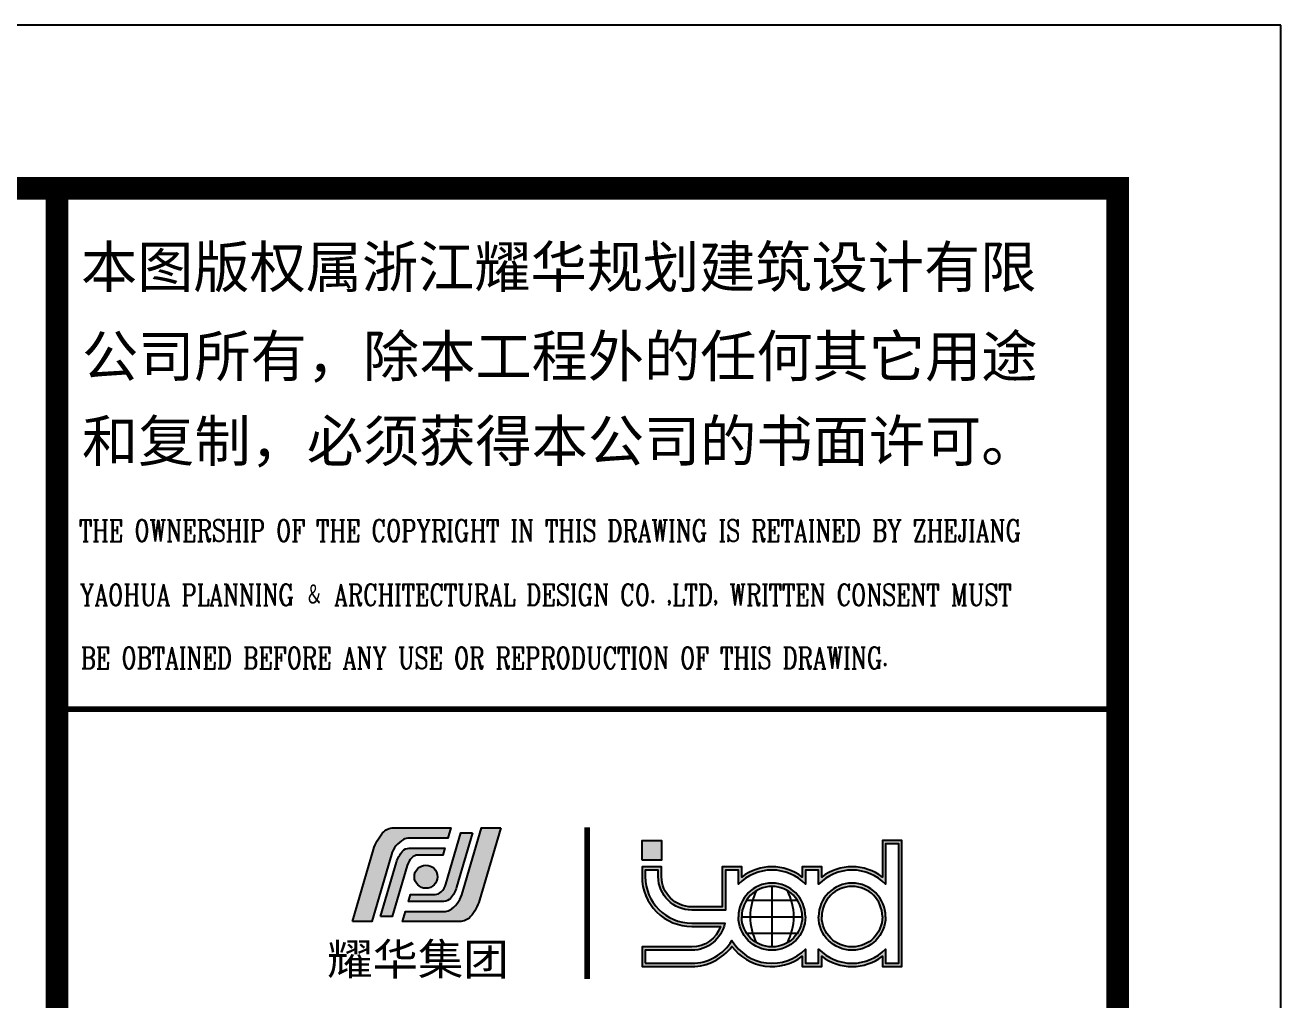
# Model space of a CAD drawing. Extents: x -138012 to 2129925, y -311560 to 0.
# Drawn here: x 1928214 to 1935909, y -142561 to -136589 of the extents above; entities that cross this region are included whole.
import ezdxf

# ---------------------------------------------------------------- set-up
doc = ezdxf.new("R2010")
doc.units = 0
doc.header["$LTSCALE"] = 1000
doc.header["$MEASUREMENT"] = 0
for name, color, linetype in [('3', 3, 'CONTINUOUS'), ('TEXT', 7, 'CONTINUOUS'), ('图框', 4, 'CONTINUOUS'), ('家具', 35, 'CONTINUOUS')]:
    doc.layers.add(name, color=color, linetype=linetype)
doc.styles.add('-黑体', font='simhei.ttf', dxfattribs={"width": 0.8})
doc.styles.add('iIcon2', font='')
doc.styles.add('MIMI-TKWZ', font='romanc.shx', dxfattribs={"width": 0.75, "oblique": 15, "bigfont": 'bigfont.shx'})
doc.styles.get('iIcon2').set_extended_font_data('SimSun')

# ---------------------------------------------------------------- blocks, each defined once
blk = doc.blocks.new('yhlogo01')
at = {"layer": '家具'}
h = blk.add_hatch(color=5, dxfattribs=at)
h.dxf.hatch_style = 1
h.paths.add_polyline_path([(243496.4297811407, -10479.33175228268, 0.2174727721033012), (243118.6349315595, -10651.80915515404, 0.1075559214367939), (242812.8083269913, -11211.68171805657), (242090.9063861661, -13669.64493794192), (242748.8166466388, -13669.64493794192), (243418.1854214451, -11389.6694430011, -0.19717890885757), (243830.3649421591, -10874.52929703217, -0.1273347370917847), (244024.4521864142, -10824.2865580254), (245336.0998570008, -10824.2865580254), (245437.4898118477, -10479.33175228268)])
h = blk.add_hatch(color=5, dxfattribs=at)
h.dxf.hatch_style = 1
h.paths.add_polyline_path([(245735.4472798892, -13669.64493794192, 0.2174727721032802), (246113.2421294704, -13497.1675350706, 0.1075559214368167), (246419.0687340387, -12937.29497216795), (247140.9706748639, -10479.33175228268), (246483.0604143911, -10479.33175228268), (245813.6916395846, -12759.30724722437, -0.1971789088572864), (245401.5121188709, -13274.4473931924, -0.1273347370917942), (245207.4248746158, -13324.69013219917), (243895.7772040291, -13324.69013219917), (243794.3872491822, -13669.64493794192)])
h = blk.add_hatch(color=5, dxfattribs=at)
h.dxf.hatch_style = 1
h.paths.add_polyline_path([(245430.8611899983, -12877.86638939462, 0.1093664727785229), (245639.453722176, -12499.22633192304), (246182.0387513717, -10651.80915515404), (245784.2922744539, -10651.80915515404), (245272.9346151327, -12391.57994706894, -0.1253067589665132), (245117.453680721, -12653.93890134204, -0.1991992421947447), (244905.0876318119, -12742.04113997891), (244067.0308118332, -12742.04113997888), (243997.167158876, -12979.73532645646), (245205.5967189892, -12979.73532645646, 0.2155993663494431)])
h = blk.add_hatch(color=5, dxfattribs=at)
h.dxf.hatch_style = 1
h.paths.add_polyline_path([(243801.0158710317, -11271.11030082994, 0.10936647277854), (243592.4233388539, -11649.7503583016), (243049.8383096582, -13497.16753507056), (243447.584786576, -13497.16753507056), (243958.942445897, -11757.39674315657, -0.1253067589668707), (244114.4233803088, -11495.03778888262, -0.1991992421947921), (244326.7894292181, -11406.93555024569), (245164.8462491967, -11406.93555024569), (245234.7099021539, -11169.24136376812), (244026.2803420408, -11169.24136376812, 0.2155993663494261)])
h = blk.add_hatch(color=1, dxfattribs=at)
h.dxf.hatch_style = 1
h.paths.add_polyline_path([(244990.8879417925, -12140.39006664162, 1), (244202.3736493761, -12140.39006664162, 1)])
at = {"layer": '家具', "color": 5}
for points in [[(242090.9063861661, -13669.64493794192), (242812.8083269913, -11211.68171805657, -0.1075559214367966), (243118.6349315595, -10651.80915515403, -0.2174727721032954), (243496.4297811407, -10479.33175228268), (245437.4898118477, -10479.33175228268), (245336.0998570008, -10824.2865580254), (244024.4521864141, -10824.2865580254, 0.127334737091765), (243830.3649421591, -10874.52929703217, 0.1971247319399929), (243418.2364854845, -11389.49551083859), (242748.8166466388, -13669.64493794192)], [(247140.9706748639, -10479.33175228268), (246419.0687340387, -12937.29497216802, -0.1075559214367966), (246113.2421294704, -13497.16753507056, -0.2174727721032954), (245735.4472798892, -13669.64493794192), (243794.3872491822, -13669.64493794192), (243895.7772040291, -13324.69013219917), (245207.4248746158, -13324.69013219917, 0.127334737091765), (245401.5121188708, -13274.44739319241, 0.1971247319399929), (245813.6405755455, -12759.481179386), (246483.0604143911, -10479.33175228268)], [(246182.0387513717, -10651.80915515404), (245639.453722176, -12499.22633192298, -0.109366472778548), (245430.8611899982, -12877.86638939465, -0.2155993663494469), (245205.5967189892, -12979.73532645646), (243997.167158876, -12979.73532645646), (244067.0308118332, -12742.04113997888), (244905.0876318119, -12742.04113997891, 0.1991992421947874), (245117.4536807211, -12653.93890134198, 0.1253067589663713), (245272.9346151326, -12391.5799470692), (245784.2922744539, -10651.80915515404)], [(243049.8383096582, -13497.16753507056), (243592.4233388539, -11649.75035830162, -0.109366472778548), (243801.0158710317, -11271.11030082994, -0.2155993663494469), (244026.2803420408, -11169.24136376812), (245234.7099021539, -11169.24136376812), (245164.8462491967, -11406.93555024569), (244326.7894292181, -11406.93555024569, 0.1991992421947874), (244114.4233803088, -11495.03778888261, 0.1253067589663713), (243958.9424458974, -11757.39674315539), (243447.584786576, -13497.16753507056)]]:
    blk.add_lwpolyline(points, format="xyb", close=True, dxfattribs=at)
at = {"layer": '家具', "color": 1}
blk.add_circle((244596.6307955843, -12140.39006664162), 394.2571462081978, dxfattribs=at)
blk = doc.blocks.new('564563')
at = {"layer": '图框'}
h = blk.add_hatch(color=256, dxfattribs=at)
h.dxf.hatch_style = 1
edge = h.paths.add_edge_path()
edge.add_line((193457.3360710228, -140688.9740277975), (193152.0242113086, -140688.9740277975))
edge.add_line((193152.0242113086, -140688.9740277975), (193152.0242113086, -140808.9992806068))
edge.add_line((193152.0242113086, -140808.9992806068), (193457.3193686801, -140808.9992806068))
edge.add_arc((193457.3193686802, -140503.5168637772), 305.48241682956, 269.9999999999836, 323.4742401176862)
edge.add_arc((193948.2842023392, -140503.5168637774), 305.4824168295217, 216.5257598822853, 307.3857830121636)
edge.add_line((194133.7666191688, -140746.2425938495), (194133.7666191687, -140808.9992806068))
edge.add_line((194133.7666191687, -140808.9992806068), (194253.7666191687, -140808.9992806068))
edge.add_line((194253.7666191687, -140808.9992806068), (194253.7666191687, -140746.2425938496))
edge.add_arc((194439.2490359982, -140503.5168637774), 305.4824168295148, 232.614216987856, 307.385783012144)
edge.add_line((194624.7314528277, -140746.2425938496), (194624.7314528277, -140808.9992806069))
edge.add_line((194624.7314528277, -140808.9992806069), (194744.7314528277, -140808.9992806069))
edge.add_line((194744.7314528277, -140808.9992806069), (194744.7314528277, -140037.5520301183))
edge.add_line((194744.7314528277, -140037.5520301183), (194624.7314528277, -140037.5520301183))
edge.add_line((194624.7314528277, -140037.5520301183), (194624.7314528277, -140260.7911337051))
edge.add_arc((194439.2490359982, -140503.5168637772), 305.4824168294047, 52.61421698784707, 127.3857830121376)
edge.add_line((194253.7666191688, -140260.7911337051), (194253.7666191687, -140198.0344469478))
edge.add_line((194253.7666191687, -140198.0344469478), (194133.7666191687, -140198.0344469478))
edge.add_line((194133.7666191687, -140198.0344469478), (194133.766619169, -140260.7911337054))
edge.add_arc((193948.2842023392, -140503.5168637774), 305.4824168295596, 52.61421698777309, 127.385783012133)
edge.add_line((193762.8017855097, -140260.7911337051), (193762.8017855097, -140198.0344469478))
edge.add_line((193762.8017855097, -140198.0344469478), (193642.8017855097, -140198.0344469478))
edge.add_line((193642.8017855097, -140198.0344469478), (193642.8017855097, -140443.5168637771))
edge.add_line((193642.8017855097, -140443.5168637771), (193457.3193686801, -140443.5168637771))
edge.add_arc((193457.3193686801, -140258.0344469475), 185.48241682956, 180, 270, ccw=False)
edge.add_line((193271.8369518506, -140258.0344469475), (193271.755092144, -140198.0344469478))
edge.add_line((193271.755092144, -140198.0344469478), (193151.9188115572, -140198.0344469478))
edge.add_line((193151.9188115572, -140198.0344469478), (193152.0006712639, -140258.0344469475))
edge.add_arc((193457.2929837923, -140258.2244932371), 305.2923716809133, 179.9643330393406, 270.0049517867292)
edge.add_line((193457.3193686801, -140563.5168637779), (193632.8292742494, -140563.5168637779))
edge.add_arc((193457.3763920217, -140503.5592983015), 185.4147338801387, 269.98754024001033, 341.1331478830834, ccw=False)
edge = h.paths.add_edge_path(flags=16)
edge.add_line((193171.8604918952, -140788.9740280605), (193457.3193686801, -140788.9740280605))
edge.add_arc((193457.3892286463, -140503.588008757), 285.3860278540133, 269.985974501671, 329.3089405150117)
edge.add_arc((193948.2842023392, -140503.5168637774), 285.4824168295117, 210.6961818429199, 316.0357077380788)
edge.add_line((194153.7666191688, -140701.7015924844), (194153.7666191687, -140788.9992806068))
edge.add_line((194153.7666191687, -140788.9992806068), (194233.7666191687, -140788.9992806068))
edge.add_line((194233.7666191687, -140788.9992806068), (194233.7666191687, -140701.7015924845))
edge.add_arc((194439.2490359982, -140503.5168637774), 285.4824168295183, 223.9642922619543, 316.0357077380457)
edge.add_line((194644.7314528277, -140701.7015924845), (194644.7314528277, -140788.9992806069))
edge.add_line((194644.7314528277, -140788.9992806069), (194724.7314528277, -140788.9992806069))
edge.add_line((194724.7314528277, -140788.9992806069), (194724.7314528277, -140057.5520301183))
edge.add_line((194724.7314528277, -140057.5520301183), (194644.7314528277, -140057.5520301183))
edge.add_line((194644.7314528277, -140057.5520301183), (194644.7314528277, -140305.3321350702))
edge.add_arc((194439.2490359982, -140503.5168637773), 285.482416829457, 43.9642922619499, 136.0357077380336)
edge.add_line((194233.7666191688, -140305.3321350701), (194233.7666191687, -140218.0344469478))
edge.add_line((194233.7666191687, -140218.0344469478), (194153.7666191688, -140218.0344469478))
edge.add_line((194153.7666191688, -140218.0344469478), (194153.7666191693, -140305.3321350707))
edge.add_arc((193948.2842023392, -140503.5168637774), 285.4824168295736, 43.96429226179747, 136.0357077380373)
edge.add_line((193742.8017855097, -140305.3321350701), (193742.8017855097, -140218.0344469478))
edge.add_line((193742.8017855097, -140218.0344469478), (193662.8017855097, -140218.0344469478))
edge.add_line((193662.8017855097, -140218.0344469478), (193662.8017855097, -140463.5168637771))
edge.add_line((193662.8017855097, -140463.5168637771), (193457.3193686801, -140463.5168637771))
edge.add_arc((193457.3193686801, -140258.0344469475), 205.48241682956, 180, 270, ccw=False)
edge.add_line((193251.8369518506, -140258.0344469475), (193251.755092144, -140218.0344469479))
edge.add_line((193251.755092144, -140218.0344469479), (193171.7550921441, -140218.0344469479))
edge.add_line((193171.7550921441, -140218.0344469479), (193171.8369518506, -140258.0344469475))
edge.add_arc((193457.3193686802, -140258.0344469475), 285.4824168295891, 179.9999999999941, 269.9999999999941)
edge.add_line((193457.3193686801, -140543.5168637771), (193658.8709095477, -140543.5168637771))
edge.add_arc((193457.3700127918, -140503.5471962454), 205.4268378669818, 269.9858748062621, 348.78046076670483, ccw=False)
edge.add_line((193457.3193686801, -140708.9740278697), (193171.8604918952, -140708.9740278697))
edge.add_line((193171.8604918952, -140708.9740278697), (193171.8604918952, -140788.9740280605))
h = blk.add_hatch(color=256, dxfattribs=at)
h.dxf.hatch_style = 1
edge = h.paths.add_edge_path(flags=16)
edge.add_arc((193948.2842023392, -140503.5168637773), 185.4824168295017, 0, 180)
edge.add_arc((193948.2842023392, -140503.5168637774), 185.4824168295017, 180, 360)
edge = h.paths.add_edge_path()
edge.add_arc((193948.2842023392, -140503.5168637773), 205.4824168295017, 0, 180)
edge.add_arc((193948.2842023392, -140503.5168637774), 205.4824168295017, 180, 360)
h = blk.add_hatch(color=256, dxfattribs=at)
h.dxf.hatch_style = 1
edge = h.paths.add_edge_path(flags=16)
edge.add_arc((194439.2490359982, -140503.5168637774), 185.4824168295017, 0, 180)
edge.add_arc((194439.2490359982, -140503.5168637774), 185.4824168295017, 180, 360)
edge = h.paths.add_edge_path()
edge.add_arc((194439.2490359982, -140503.5168637774), 205.4824168295017, 0, 180)
edge.add_arc((194439.2490359982, -140503.5168637774), 205.4824168295017, 180, 360)
at = {"layer": '家具'}
h = blk.add_hatch(color=1, dxfattribs=at)
h.dxf.hatch_style = 1
h.paths.add_polyline_path([(193152.0006712639, -140157.5520301183), (193152.0006712639, -140037.5520301183), (193272.0006712639, -140037.5520301183), (193272.0006712639, -140157.5520301183)])
at = {"layer": '3', "const_width": 35}
blk.add_lwpolyline([(192816.3994848635, -139956.3046060902), (192816.3994848635, -140885.4261373255)], dxfattribs=at)
at = {"layer": '图框'}
for p, q in [((193948.2842023392, -140318.0344469478), (193948.2842023392, -140688.9992806069)), ((193792.31551854, -140403.1301284639), (194104.2528861383, -140403.1301284639)), ((193762.8017855097, -140503.5168637773), (194133.7666191687, -140503.5168637773)), ((193792.31551854, -140603.9035990907), (194110.6862854011, -140603.9035990907))]:
    blk.add_line(p, q, dxfattribs=at)
at = {"layer": '图框', "const_width": 140}
blk.add_lwpolyline([(196066.7836258814, -136041.4486648225), (189566.7836258814, -136041.4486648225), (189566.7836258813, -193441.4486648225), (196066.7836258813, -193441.4486648225)], close=True, dxfattribs=at)
at = {"layer": '图框', "const_width": 35}
blk.add_lwpolyline([(189566.7836258814, -139232.28371285), (196067.5519079173, -139232.28371285)], dxfattribs=at)
at = {"layer": '图框'}
for points in [[(193457.3360710228, -140688.9740277975), (193152.0242113086, -140688.9740277975), (193152.0242113086, -140808.9992806068), (193457.3193686801, -140808.9992806068, 0.2376538055161539), (193702.8017855097, -140685.3351522401, 0.4186168234180674), (194133.7666191688, -140746.2425938495), (194133.7666191687, -140808.9992806068), (194253.7666191687, -140808.9992806068), (194253.7666191687, -140746.2425938496, 0.3383430506784432), (194624.7314528277, -140746.2425938496), (194624.7314528277, -140808.9992806069), (194744.7314528277, -140808.9992806069), (194744.7314528277, -140037.5520301183), (194624.7314528277, -140037.5520301183), (194624.7314528277, -140260.7911337051, 0.3383430506784684), (194253.7666191688, -140260.7911337051), (194253.7666191687, -140198.0344469478), (194133.7666191687, -140198.0344469478), (194133.766619169, -140260.7911337054, 0.3383430506787751), (193762.8017855097, -140260.7911337051), (193762.8017855097, -140198.0344469478), (193642.8017855097, -140198.0344469478), (193642.8017855097, -140443.5168637771), (193457.3193686801, -140443.5168637771, -0.414213562373095), (193271.8369518506, -140258.0344469475), (193271.755092144, -140198.0344469478), (193151.9188115572, -140198.0344469478), (193152.0006712639, -140258.0344469475, 0.4144212186671263), (193457.3193686801, -140563.5168637779), (193632.8292742494, -140563.5168637779, -0.320803099283007)], [(193171.8604918952, -140788.9740280605), (193457.3193686801, -140788.9740280605, 0.2647854732937349), (193702.8017855097, -140649.2515313975, 0.4949885152069157), (194153.7666191688, -140701.7015924844), (194153.7666191687, -140788.9992806068), (194233.7666191687, -140788.9992806068), (194233.7666191687, -140701.7015924845, 0.4248426189905971), (194644.7314528277, -140701.7015924845), (194644.7314528277, -140788.9992806069), (194724.7314528277, -140788.9992806069), (194724.7314528277, -140057.5520301183), (194644.7314528277, -140057.5520301183), (194644.7314528277, -140305.3321350702, 0.4248426189905653), (194233.7666191688, -140305.3321350701), (194233.7666191687, -140218.0344469478), (194153.7666191688, -140218.0344469478), (194153.7666191693, -140305.3321350707, 0.4248426189913387), (193742.8017855097, -140305.3321350701), (193742.8017855097, -140218.0344469478), (193662.8017855097, -140218.0344469478), (193662.8017855097, -140463.5168637771), (193457.3193686801, -140463.5168637771, -0.414213562373095), (193251.8369518506, -140258.0344469475), (193251.755092144, -140218.0344469479), (193171.7550921441, -140218.0344469479), (193171.8369518506, -140258.0344469475, 0.414213562373095), (193457.3193686801, -140543.5168637771), (193658.8709095477, -140543.5168637771, -0.3580251858950874), (193457.3193686801, -140708.9740278697), (193171.8604918952, -140708.9740278697)]]:
    blk.add_lwpolyline(points, format="xyb", close=True, dxfattribs=at)
for points in [[(194153.7666191687, -140503.5168637773, 1), (193742.8017855097, -140503.5168637773, 1)], [(194133.7666191687, -140503.5168637773, 1), (193762.8017855097, -140503.5168637773, 1)], [(194644.7314528277, -140503.5168637774, 1), (194233.7666191687, -140503.5168637774, 1)], [(194624.7314528277, -140503.5168637774, 1), (194253.7666191687, -140503.5168637774, 1)], [(194153.7666191687, -140503.5168637774, -1), (193742.8017855097, -140503.5168637774, -1)], [(194133.7666191687, -140503.5168637774, -1), (193762.8017855097, -140503.5168637774, -1)], [(194644.7314528277, -140503.5168637774, -1), (194233.7666191687, -140503.5168637774, -1)], [(194624.7314528277, -140503.5168637774, -1), (194253.7666191687, -140503.5168637774, -1)]]:
    blk.add_lwpolyline(points, format="xyb", dxfattribs=at)
for centre, radius, start, end in [((193457.3193686801, -140503.5168637773), 295.4824168295138, 0, 0), ((194162.0722464022, -140503.5168637773), 347.4533722853011, 152.7084298454782, 207.2915701545218), ((193734.4961582761, -140503.5168637773), 347.4533722853011, 332.7084298454782, 27.29157015452175)]:
    blk.add_arc(centre, radius, start, end, dxfattribs=at)
at = {"layer": '家具', "color": 1}
blk.add_lwpolyline([(193152.0006712639, -140157.5520301183), (193152.0006712639, -140037.5520301183), (193272.0006712639, -140037.5520301183), (193272.0006712639, -140157.5520301183)], close=True, dxfattribs=at)
at = {"layer": '家具', "xscale": 0.1800000000512227, "yscale": 0.1800000000512227, "zscale": 0.1800000000512227}
blk.add_blockref('yhlogo01', (147800.7864348955, -138073.4368056619), dxfattribs=at)
at = {"layer": '3', "style": '-黑体', "width": 1.05}
blk.add_text('耀华集团', height=194.1628574223477, dxfattribs=at).set_placement((191222.8524009205, -140861.1590265062))
at = {"layer": '图框', "style": 'iIcon2'}
for s, p in [('本图版权属浙江耀华规划建筑设计有限', (189713.7332789481, -136649.0696435258)), ('公司所有，除本工程外的任何其它用途', (189720.3041548539, -137195.6456012767)), ('和复制，必须获得本公司的书面许可。', (189720.3041548539, -137715.1147748995))]:
    blk.add_text(s, height=252.5, dxfattribs=at).set_placement(p)
at = {"layer": '图框', "style": 'MIMI-TKWZ', "width": 0.75}
for s, p in [('THE OWNERSHIP OF THE COPYRIGHT IN THIS DRAWING IS RETAINED BY ZHEJIANG ', (189702.2272250378, -138204.2265137959)), ('YAOHUA PLANNING \\M+18195 ARCHITECTURAL DESIGN CO. ,LTD, WRITTEN CONSENT MUST', (189707.0233400912, -138597.6888727842)), (' BE OBTAINED BEFORE ANY USE OR REPRODUCTION OF THIS DRAWING.', (189644.0922277538, -138984.5411016753))]:
    blk.add_text(s, height=131.7918195, dxfattribs=at).set_placement(p)

msp = doc.modelspace()

# ---------------------------------------------------------------- linework, layer by layer
at = {"layer": '3', "const_width": 100}
msp.add_lwpolyline([(1854308.842773769, -137588.7209197478), (1928408.842773769, -137588.7209197478), (1928408.842773769, -194988.7209197478), (1854308.842773769, -194988.7209197478)], close=True, dxfattribs=at)
at = {"layer": '图框'}
for points in [[(1851808.841534904, -195988.7212095631), (1935908.841534904, -195988.7212095631), (1935908.841534904, -136588.7212095629), (1851808.841534904, -136588.7212095629)], [(1851808.842773769, -195988.7209197478), (1935908.842773769, -195988.7209197478), (1935908.842773769, -136588.7209197478), (1851808.842773769, -136588.7209197478)]]:
    msp.add_lwpolyline(points, close=True, dxfattribs=at)
for points, const_width in [([(1854308.842773769, -137588.7209197478), (1934908.842773769, -137588.7209197478), (1934908.842773769, -194988.7209197478), (1854308.842773769, -194988.7209197478)], 140), ([(1934908.841534904, -194988.7212095631), (1934908.841534904, -137588.7212095629), (1854308.841534904, -137588.7212095629), (1854308.841534904, -194988.7212095631)], 100)]:
    msp.add_lwpolyline(points, close=True, dxfattribs=dict(at, const_width=const_width))

# ---------------------------------------------------------------- block references
at = {"layer": 'TEXT'}
msp.add_blockref('564563', (1738842.057909023, -1547.272254925221), dxfattribs=at)

doc.saveas('drawing.dxf')
